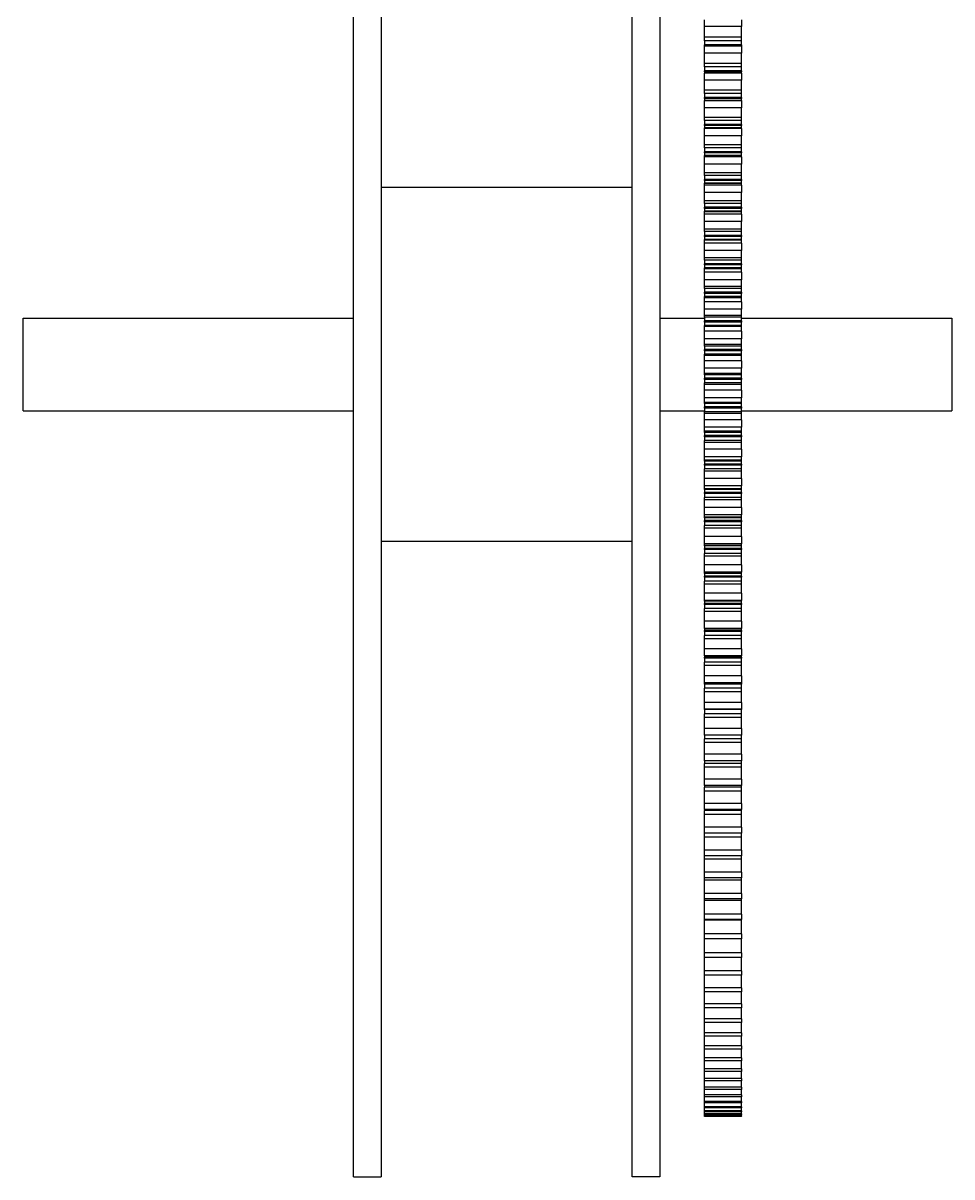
# Model space of a CAD drawing. Extents: x -2061 to 933, y -1034 to 399.
# Drawn here: x -1551.8 to -1351.8, y -1034.3 to -785.7 of the extents above; entities that cross this region are included whole.
import ezdxf

# ---------------------------------------------------------------- set-up
doc = ezdxf.new("R2010")
doc.units = 0
doc.layers.get('0').update_dxf_attribs({"linetype": 'CONTINUOUS'})

msp = doc.modelspace()

# ---------------------------------------------------------------- linework, layer by layer
at = {"color": 1}
for p, q in [((-1480.633045, -1034.292509), (-1480.633045, -684.292509)), ((-1474.633045, -684.292509), (-1474.633045, -859.292509)), ((-1420.633045, -859.292509), (-1420.633045, -684.292509)), ((-1414.633045, -684.292509), (-1414.633045, -1034.292509)), ((-1405.038362, -786.477632), (-1405.038362, -785.016328)), ((-1397.038362, -785.016328), (-1397.038362, -786.477632)), ((-1405.038362, -788.811455), (-1405.038362, -786.477632)), ((-1397.038362, -786.477632), (-1405.038362, -786.477632)), ((-1397.038362, -788.811455), (-1397.038362, -786.477632)), ((-1405.038362, -789.560048), (-1405.038362, -788.811455)), ((-1397.038362, -788.811455), (-1405.038362, -788.811455)), ((-1405.038362, -789.560048), (-1405.038362, -790.451307)), ((-1397.038362, -789.560048), (-1405.038362, -789.560048)), ((-1397.038362, -789.560048), (-1397.038362, -788.811455)), ((-1397.038362, -790.451307), (-1397.038362, -789.560048)), ((-1405.038362, -790.664839), (-1405.038362, -790.451307)), ((-1397.038362, -790.451307), (-1405.038362, -790.451307)), ((-1405.038362, -790.664839), (-1405.038362, -790.725786)), ((-1397.038362, -790.664839), (-1405.038362, -790.664839)), ((-1405.038362, -792.215195), (-1405.038362, -790.725786)), ((-1397.038362, -790.725786), (-1405.038362, -790.725786)), ((-1405.038362, -794.461718), (-1405.038362, -792.215195)), ((-1397.038362, -792.215195), (-1405.038362, -792.215195)), ((-1397.038362, -790.451307), (-1397.038362, -790.664839)), ((-1397.038362, -790.725786), (-1397.038362, -790.664839)), ((-1397.038362, -790.725786), (-1397.038362, -792.215195)), ((-1397.038362, -794.461718), (-1397.038362, -792.215195)), ((-1405.038362, -795.18004), (-1405.038362, -794.461718)), ((-1397.038362, -794.461718), (-1405.038362, -794.461718)), ((-1405.038362, -795.18004), (-1405.038362, -796.065869)), ((-1397.038362, -795.18004), (-1405.038362, -795.18004)), ((-1397.038362, -795.18004), (-1397.038362, -794.461718)), ((-1397.038362, -796.065869), (-1397.038362, -795.18004)), ((-1405.038362, -796.283302), (-1405.038362, -796.065869)), ((-1397.038362, -796.065869), (-1405.038362, -796.065869)), ((-1405.038362, -796.283302), (-1405.038362, -796.54097)), ((-1397.038362, -796.283302), (-1405.038362, -796.283302)), ((-1405.038362, -798.056187), (-1405.038362, -796.54097)), ((-1397.038362, -796.54097), (-1405.038362, -796.54097)), ((-1397.038362, -796.065869), (-1397.038362, -796.283302)), ((-1397.038362, -796.54097), (-1397.038362, -796.283302)), ((-1397.038362, -796.54097), (-1397.038362, -798.056187)), ((-1405.038362, -800.211946), (-1405.038362, -798.056187)), ((-1397.038362, -798.056187), (-1405.038362, -798.056187)), ((-1405.038362, -800.898889), (-1405.038362, -800.211946)), ((-1397.038362, -800.211946), (-1405.038362, -800.211946)), ((-1397.038362, -800.211946), (-1397.038362, -798.056187)), ((-1397.038362, -800.898889), (-1397.038362, -800.211946)), ((-1405.038362, -800.898889), (-1405.038362, -801.777921)), ((-1397.038362, -800.898889), (-1405.038362, -800.898889)), ((-1405.038362, -801.998921), (-1405.038362, -801.777921)), ((-1397.038362, -801.777921), (-1405.038362, -801.777921)), ((-1405.038362, -801.998921), (-1405.038362, -802.438021)), ((-1397.038362, -801.998921), (-1405.038362, -801.998921)), ((-1405.038362, -802.438021), (-1397.038362, -802.438021)), ((-1405.038362, -802.452911), (-1405.038362, -802.438021)), ((-1405.038362, -803.991601), (-1405.038362, -802.452911)), ((-1397.038362, -802.452911), (-1405.038362, -802.452911)), ((-1397.038362, -801.777921), (-1397.038362, -800.898889)), ((-1397.038362, -801.777921), (-1397.038362, -801.998921)), ((-1397.038362, -802.438021), (-1397.038362, -801.998921)), ((-1397.038362, -802.452911), (-1397.038362, -802.438021)), ((-1397.038362, -802.452911), (-1397.038362, -803.991601)), ((-1405.038362, -806.053271), (-1405.038362, -803.991601)), ((-1397.038362, -803.991601), (-1405.038362, -803.991601)), ((-1397.038362, -806.053271), (-1397.038362, -803.991601)), ((-1405.038362, -806.707777), (-1405.038362, -806.053271)), ((-1397.038362, -806.053271), (-1405.038362, -806.053271)), ((-1405.038362, -806.707777), (-1405.038362, -807.578657)), ((-1397.038362, -806.707777), (-1405.038362, -806.707777)), ((-1405.038362, -807.802883), (-1405.038362, -807.578657)), ((-1397.038362, -807.578657), (-1405.038362, -807.578657)), ((-1397.038362, -806.707777), (-1397.038362, -806.053271)), ((-1397.038362, -807.578657), (-1397.038362, -806.707777)), ((-1397.038362, -807.578657), (-1397.038362, -807.802883)), ((-1405.038362, -807.802883), (-1405.038362, -808.342191)), ((-1397.038362, -807.802883), (-1405.038362, -807.802883)), ((-1405.038362, -808.452496), (-1405.038362, -808.342191)), ((-1397.038362, -808.342191), (-1405.038362, -808.342191)), ((-1405.038362, -810.012285), (-1405.038362, -808.452496)), ((-1397.038362, -808.452496), (-1405.038362, -808.452496)), ((-1405.038362, -811.976688), (-1405.038362, -810.012285)), ((-1397.038362, -810.012285), (-1405.038362, -810.012285)), ((-1397.038362, -808.342191), (-1397.038362, -807.802883)), ((-1397.038362, -808.452496), (-1397.038362, -808.342191)), ((-1397.038362, -808.452496), (-1397.038362, -810.012285)), ((-1397.038362, -811.976688), (-1397.038362, -810.012285)), ((-1405.038362, -812.597747), (-1405.038362, -811.976688)), ((-1397.038362, -811.976688), (-1405.038362, -811.976688)), ((-1405.038362, -812.597747), (-1405.038362, -813.459132)), ((-1397.038362, -812.597747), (-1405.038362, -812.597747)), ((-1397.038362, -812.597747), (-1397.038362, -811.976688)), ((-1397.038362, -813.459132), (-1397.038362, -812.597747)), ((-1405.038362, -813.686238), (-1405.038362, -813.459132)), ((-1397.038362, -813.459132), (-1405.038362, -813.459132)), ((-1405.038362, -813.686238), (-1405.038362, -814.258697)), ((-1397.038362, -813.686238), (-1405.038362, -813.686238)), ((-1405.038362, -814.295004), (-1405.038362, -814.258697)), ((-1397.038362, -814.258697), (-1405.038362, -814.258697)), ((-1405.038362, -814.530471), (-1405.038362, -814.295004)), ((-1397.038362, -814.295004), (-1405.038362, -814.295004)), ((-1405.038362, -816.108955), (-1405.038362, -814.530471)), ((-1397.038362, -814.530471), (-1405.038362, -814.530471)), ((-1397.038362, -813.459132), (-1397.038362, -813.686238)), ((-1397.038362, -814.258697), (-1397.038362, -813.686238)), ((-1397.038362, -814.295004), (-1397.038362, -814.258697)), ((-1397.038362, -814.530471), (-1397.038362, -814.295004)), ((-1397.038362, -814.530471), (-1397.038362, -816.108955)), ((-1405.038362, -817.973062), (-1405.038362, -816.108955)), ((-1397.038362, -816.108955), (-1405.038362, -816.108955)), ((-1397.038362, -817.973062), (-1397.038362, -816.108955)), ((-1405.038362, -818.559716), (-1405.038362, -817.973062)), ((-1397.038362, -817.973062), (-1405.038362, -817.973062)), ((-1405.038362, -818.559716), (-1405.038362, -819.410279)), ((-1397.038362, -818.559716), (-1405.038362, -818.559716)), ((-1405.038362, -819.639914), (-1405.038362, -819.410279)), ((-1397.038362, -819.410279), (-1405.038362, -819.410279)), ((-1405.038362, -819.639914), (-1405.038362, -820.239167)), ((-1397.038362, -819.639914), (-1405.038362, -819.639914)), ((-1397.038362, -818.559716), (-1397.038362, -817.973062)), ((-1397.038362, -819.410279), (-1397.038362, -818.559716)), ((-1397.038362, -819.410279), (-1397.038362, -819.639914)), ((-1397.038362, -820.239167), (-1397.038362, -819.639914)), ((-1420.633045, -821.142509), (-1474.633045, -821.142509)), ((-1405.038362, -820.3172), (-1405.038362, -820.239167)), ((-1397.038362, -820.239167), (-1405.038362, -820.239167)), ((-1405.038362, -820.677467), (-1405.038362, -820.3172)), ((-1397.038362, -820.3172), (-1405.038362, -820.3172)), ((-1405.038362, -822.272211), (-1405.038362, -820.677467)), ((-1397.038362, -820.677467), (-1405.038362, -820.677467)), ((-1405.038362, -824.033147), (-1405.038362, -822.272211)), ((-1397.038362, -822.272211), (-1405.038362, -822.272211)), ((-1397.038362, -820.3172), (-1397.038362, -820.239167)), ((-1397.038362, -820.677467), (-1397.038362, -820.3172)), ((-1397.038362, -820.677467), (-1397.038362, -822.272211)), ((-1397.038362, -824.033147), (-1397.038362, -822.272211)), ((-1405.038362, -824.584493), (-1405.038362, -824.033147)), ((-1397.038362, -824.033147), (-1405.038362, -824.033147)), ((-1405.038362, -824.584493), (-1405.038362, -825.422922)), ((-1397.038362, -824.584493), (-1405.038362, -824.584493)), ((-1397.038362, -824.584493), (-1397.038362, -824.033147)), ((-1397.038362, -825.422922), (-1397.038362, -824.584493)), ((-1405.038362, -825.654732), (-1405.038362, -825.422922)), ((-1397.038362, -825.422922), (-1405.038362, -825.422922)), ((-1405.038362, -825.654732), (-1405.038362, -826.279854)), ((-1397.038362, -825.654732), (-1405.038362, -825.654732)), ((-1405.038362, -826.399494), (-1405.038362, -826.279854)), ((-1397.038362, -826.279854), (-1405.038362, -826.279854)), ((-1405.038362, -826.884004), (-1405.038362, -826.399494)), ((-1397.038362, -826.399494), (-1405.038362, -826.399494)), ((-1405.038362, -828.49255), (-1405.038362, -826.884004)), ((-1397.038362, -826.884004), (-1405.038362, -826.884004)), ((-1397.038362, -825.422922), (-1397.038362, -825.654732)), ((-1397.038362, -826.279854), (-1397.038362, -825.654732)), ((-1397.038362, -826.399494), (-1397.038362, -826.279854)), ((-1397.038362, -826.884004), (-1397.038362, -826.399494)), ((-1397.038362, -826.884004), (-1397.038362, -828.49255)), ((-1405.038362, -830.1476), (-1405.038362, -828.49255)), ((-1397.038362, -828.49255), (-1405.038362, -828.49255)), ((-1397.038362, -830.1476), (-1397.038362, -828.49255)), ((-1405.038362, -830.662787), (-1405.038362, -830.1476)), ((-1397.038362, -830.1476), (-1405.038362, -830.1476)), ((-1405.038362, -830.662787), (-1405.038362, -831.487788)), ((-1397.038362, -830.662787), (-1405.038362, -830.662787)), ((-1405.038362, -831.721417), (-1405.038362, -831.487788)), ((-1397.038362, -831.487788), (-1405.038362, -831.487788)), ((-1405.038362, -831.721417), (-1405.038362, -832.371445)), ((-1397.038362, -831.721417), (-1405.038362, -831.721417)), ((-1405.038362, -832.532506), (-1405.038362, -832.371445)), ((-1397.038362, -832.371445), (-1405.038362, -832.371445)), ((-1405.038362, -833.140513), (-1405.038362, -832.532506)), ((-1397.038362, -832.532506), (-1405.038362, -832.532506)), ((-1397.038362, -830.662787), (-1397.038362, -830.1476)), ((-1397.038362, -831.487788), (-1397.038362, -830.662787)), ((-1397.038362, -831.487788), (-1397.038362, -831.721417)), ((-1397.038362, -832.371445), (-1397.038362, -831.721417)), ((-1397.038362, -832.532506), (-1397.038362, -832.371445)), ((-1397.038362, -833.140513), (-1397.038362, -832.532506)), ((-1405.038362, -834.76038), (-1405.038362, -833.140513)), ((-1397.038362, -833.140513), (-1405.038362, -833.140513)), ((-1405.038362, -836.306992), (-1405.038362, -834.76038)), ((-1397.038362, -834.76038), (-1405.038362, -834.76038)), ((-1397.038362, -833.140513), (-1397.038362, -834.76038)), ((-1397.038362, -836.306992), (-1397.038362, -834.76038)), ((-1405.038362, -836.785226), (-1405.038362, -836.306992)), ((-1397.038362, -836.306992), (-1405.038362, -836.306992)), ((-1405.038362, -836.785226), (-1405.038362, -837.595528)), ((-1397.038362, -836.785226), (-1405.038362, -836.785226)), ((-1405.038362, -837.830614), (-1405.038362, -837.595528)), ((-1397.038362, -837.595528), (-1405.038362, -837.595528)), ((-1397.038362, -836.785226), (-1397.038362, -836.306992)), ((-1397.038362, -837.595528), (-1397.038362, -836.785226)), ((-1397.038362, -837.595528), (-1397.038362, -837.830614)), ((-1405.038362, -837.830614), (-1405.038362, -838.504545)), ((-1397.038362, -837.830614), (-1405.038362, -837.830614)), ((-1405.038362, -838.70678), (-1405.038362, -838.504545)), ((-1397.038362, -838.504545), (-1405.038362, -838.504545)), ((-1405.038362, -839.437346), (-1405.038362, -838.70678)), ((-1397.038362, -838.70678), (-1405.038362, -838.70678)), ((-1405.038362, -841.066037), (-1405.038362, -839.437346)), ((-1397.038362, -839.437346), (-1405.038362, -839.437346)), ((-1397.038362, -838.504545), (-1397.038362, -837.830614)), ((-1397.038362, -838.70678), (-1397.038362, -838.504545)), ((-1397.038362, -839.437346), (-1397.038362, -838.70678)), ((-1397.038362, -839.437346), (-1397.038362, -841.066037)), ((-1405.038362, -842.501827), (-1405.038362, -841.066037)), ((-1397.038362, -841.066037), (-1405.038362, -841.066037)), ((-1405.038362, -842.942369), (-1405.038362, -842.501827)), ((-1397.038362, -842.501827), (-1405.038362, -842.501827)), ((-1397.038362, -842.501827), (-1397.038362, -841.066037)), ((-1397.038362, -842.942369), (-1397.038362, -842.501827)), ((-1405.038362, -842.942369), (-1405.038362, -843.736723)), ((-1397.038362, -842.942369), (-1405.038362, -842.942369)), ((-1405.038362, -843.972904), (-1405.038362, -843.736723)), ((-1397.038362, -843.736723), (-1405.038362, -843.736723)), ((-1405.038362, -843.972904), (-1405.038362, -844.6697)), ((-1397.038362, -843.972904), (-1405.038362, -843.972904)), ((-1405.038362, -844.912795), (-1405.038362, -844.6697)), ((-1397.038362, -844.6697), (-1405.038362, -844.6697)), ((-1405.038362, -845.764795), (-1405.038362, -844.912795)), ((-1397.038362, -844.912795), (-1405.038362, -844.912795)), ((-1397.038362, -843.736723), (-1397.038362, -842.942369)), ((-1397.038362, -843.736723), (-1397.038362, -843.972904)), ((-1397.038362, -844.6697), (-1397.038362, -843.972904)), ((-1397.038362, -844.912795), (-1397.038362, -844.6697)), ((-1397.038362, -845.764795), (-1397.038362, -844.912795)), ((-1405.038362, -847.399798), (-1405.038362, -845.764795)), ((-1397.038362, -845.764795), (-1405.038362, -845.764795)), ((-1405.038362, -848.722551), (-1405.038362, -847.399798)), ((-1397.038362, -847.399798), (-1405.038362, -847.399798)), ((-1397.038362, -845.764795), (-1397.038362, -847.399798)), ((-1397.038362, -848.722551), (-1397.038362, -847.399798)), ((-1551.757814, -849.292509), (-1480.633045, -849.292509)), ((-1551.757814, -859.292509), (-1551.757814, -849.292509)), ((-1414.633045, -849.292509), (-1405.038362, -849.292509)), ((-1405.038362, -849.124723), (-1405.038362, -848.722551)), ((-1397.038362, -848.722551), (-1405.038362, -848.722551)), ((-1405.038362, -849.124723), (-1405.038362, -849.901903)), ((-1397.038362, -849.124723), (-1405.038362, -849.124723)), ((-1405.038362, -850.138816), (-1405.038362, -849.901903)), ((-1397.038362, -849.901903), (-1405.038362, -849.901903)), ((-1397.038362, -849.124723), (-1397.038362, -848.722551)), ((-1397.038362, -849.901903), (-1397.038362, -849.124723)), ((-1397.038362, -849.292509), (-1351.757814, -849.292509)), ((-1397.038362, -849.901903), (-1397.038362, -850.138816)), ((-1351.757814, -849.292509), (-1351.757814, -869.292509)), ((-1405.038362, -850.138816), (-1405.038362, -850.857401)), ((-1397.038362, -850.138816), (-1405.038362, -850.138816)), ((-1405.038362, -851.140984), (-1405.038362, -850.857401)), ((-1397.038362, -850.857401), (-1405.038362, -850.857401)), ((-1405.038362, -852.113102), (-1405.038362, -851.140984)), ((-1397.038362, -851.140984), (-1405.038362, -851.140984)), ((-1405.038362, -853.751897), (-1405.038362, -852.113102)), ((-1397.038362, -852.113102), (-1405.038362, -852.113102)), ((-1397.038362, -850.857401), (-1397.038362, -850.138816)), ((-1397.038362, -851.140984), (-1397.038362, -850.857401)), ((-1397.038362, -852.113102), (-1397.038362, -851.140984)), ((-1397.038362, -852.113102), (-1397.038362, -853.751897)), ((-1405.038362, -854.959573), (-1405.038362, -853.751897)), ((-1397.038362, -853.751897), (-1405.038362, -853.751897)), ((-1405.038362, -855.322755), (-1405.038362, -854.959573)), ((-1397.038362, -854.959573), (-1405.038362, -854.959573)), ((-1397.038362, -854.959573), (-1397.038362, -853.751897)), ((-1397.038362, -855.322755), (-1397.038362, -854.959573)), ((-1405.038362, -855.322755), (-1405.038362, -856.081564)), ((-1397.038362, -855.322755), (-1405.038362, -855.322755)), ((-1405.038362, -856.318842), (-1405.038362, -856.081564)), ((-1397.038362, -856.081564), (-1405.038362, -856.081564)), ((-1405.038362, -856.318842), (-1405.038362, -857.058109)), ((-1397.038362, -856.318842), (-1405.038362, -856.318842)), ((-1405.038362, -857.381741), (-1405.038362, -857.058109)), ((-1397.038362, -857.058109), (-1405.038362, -857.058109)), ((-1405.038362, -858.472479), (-1405.038362, -857.381741)), ((-1397.038362, -857.381741), (-1405.038362, -857.381741)), ((-1397.038362, -856.081564), (-1397.038362, -855.322755)), ((-1397.038362, -856.081564), (-1397.038362, -856.318842)), ((-1397.038362, -857.058109), (-1397.038362, -856.318842)), ((-1397.038362, -857.381741), (-1397.038362, -857.058109)), ((-1397.038362, -858.472479), (-1397.038362, -857.381741)), ((-1551.757814, -869.292509), (-1551.757814, -859.292509)), ((-1474.633045, -859.292509), (-1474.633045, -1034.292509)), ((-1420.633045, -1034.292509), (-1420.633045, -859.292509)), ((-1405.038362, -860.112539), (-1405.038362, -858.472479)), ((-1397.038362, -858.472479), (-1405.038362, -858.472479)), ((-1397.038362, -858.472479), (-1397.038362, -860.112539)), ((-1405.038362, -861.203277), (-1405.038362, -860.112539)), ((-1397.038362, -860.112539), (-1405.038362, -860.112539)), ((-1405.038362, -861.526909), (-1405.038362, -861.203277)), ((-1397.038362, -861.203277), (-1405.038362, -861.203277)), ((-1405.038362, -861.526909), (-1405.038362, -862.266175)), ((-1397.038362, -861.526909), (-1405.038362, -861.526909)), ((-1405.038362, -862.503454), (-1405.038362, -862.266175)), ((-1397.038362, -862.266175), (-1405.038362, -862.266175)), ((-1397.038362, -861.203277), (-1397.038362, -860.112539)), ((-1397.038362, -861.526909), (-1397.038362, -861.203277)), ((-1397.038362, -862.266175), (-1397.038362, -861.526909)), ((-1397.038362, -862.266175), (-1397.038362, -862.503454)), ((-1405.038362, -862.503454), (-1405.038362, -863.262263)), ((-1397.038362, -862.503454), (-1405.038362, -862.503454)), ((-1405.038362, -863.625444), (-1405.038362, -863.262263)), ((-1397.038362, -863.262263), (-1405.038362, -863.262263)), ((-1405.038362, -864.833121), (-1405.038362, -863.625444)), ((-1397.038362, -863.625444), (-1405.038362, -863.625444)), ((-1405.038362, -866.471916), (-1405.038362, -864.833121)), ((-1397.038362, -864.833121), (-1405.038362, -864.833121)), ((-1397.038362, -863.262263), (-1397.038362, -862.503454)), ((-1397.038362, -863.625444), (-1397.038362, -863.262263)), ((-1397.038362, -864.833121), (-1397.038362, -863.625444)), ((-1397.038362, -864.833121), (-1397.038362, -866.471916)), ((-1405.038362, -867.444034), (-1405.038362, -866.471916)), ((-1397.038362, -866.471916), (-1405.038362, -866.471916)), ((-1397.038362, -867.444034), (-1397.038362, -866.471916)), ((-1551.757814, -869.292509), (-1480.633045, -869.292509)), ((-1414.633045, -869.292509), (-1405.038362, -869.292509)), ((-1405.038362, -867.727617), (-1405.038362, -867.444034)), ((-1397.038362, -867.444034), (-1405.038362, -867.444034)), ((-1405.038362, -867.727617), (-1405.038362, -868.446201)), ((-1397.038362, -867.727617), (-1405.038362, -867.727617)), ((-1405.038362, -868.683114), (-1405.038362, -868.446201)), ((-1397.038362, -868.446201), (-1405.038362, -868.446201)), ((-1405.038362, -868.683114), (-1405.038362, -869.460295)), ((-1397.038362, -868.683114), (-1405.038362, -868.683114)), ((-1405.038362, -869.862467), (-1405.038362, -869.460295)), ((-1397.038362, -869.460295), (-1405.038362, -869.460295)), ((-1405.038362, -871.185219), (-1405.038362, -869.862467)), ((-1397.038362, -869.862467), (-1405.038362, -869.862467)), ((-1397.038362, -867.727617), (-1397.038362, -867.444034)), ((-1397.038362, -868.446201), (-1397.038362, -867.727617)), ((-1397.038362, -868.446201), (-1397.038362, -868.683114)), ((-1397.038362, -869.460295), (-1397.038362, -868.683114)), ((-1397.038362, -869.292509), (-1351.757814, -869.292509)), ((-1397.038362, -869.862467), (-1397.038362, -869.460295)), ((-1397.038362, -871.185219), (-1397.038362, -869.862467)), ((-1405.038362, -872.820223), (-1405.038362, -871.185219)), ((-1397.038362, -871.185219), (-1405.038362, -871.185219)), ((-1397.038362, -871.185219), (-1397.038362, -872.820223)), ((-1405.038362, -873.672222), (-1405.038362, -872.820223)), ((-1397.038362, -872.820223), (-1405.038362, -872.820223)), ((-1405.038362, -873.915318), (-1405.038362, -873.672222)), ((-1397.038362, -873.672222), (-1405.038362, -873.672222)), ((-1405.038362, -873.915318), (-1405.038362, -874.612113)), ((-1397.038362, -873.915318), (-1405.038362, -873.915318)), ((-1405.038362, -874.848295), (-1405.038362, -874.612113)), ((-1397.038362, -874.612113), (-1405.038362, -874.612113)), ((-1405.038362, -874.848295), (-1405.038362, -875.642649)), ((-1397.038362, -874.848295), (-1405.038362, -874.848295)), ((-1397.038362, -873.672222), (-1397.038362, -872.820223)), ((-1397.038362, -873.915318), (-1397.038362, -873.672222)), ((-1397.038362, -874.612113), (-1397.038362, -873.915318)), ((-1397.038362, -874.612113), (-1397.038362, -874.848295)), ((-1397.038362, -875.642649), (-1397.038362, -874.848295)), ((-1405.038362, -876.083191), (-1405.038362, -875.642649)), ((-1397.038362, -875.642649), (-1405.038362, -875.642649)), ((-1405.038362, -877.51898), (-1405.038362, -876.083191)), ((-1397.038362, -876.083191), (-1405.038362, -876.083191)), ((-1397.038362, -876.083191), (-1397.038362, -875.642649)), ((-1397.038362, -877.51898), (-1397.038362, -876.083191)), ((-1405.038362, -879.147672), (-1405.038362, -877.51898)), ((-1397.038362, -877.51898), (-1405.038362, -877.51898)), ((-1405.038362, -879.878238), (-1405.038362, -879.147672)), ((-1397.038362, -879.147672), (-1405.038362, -879.147672)), ((-1397.038362, -877.51898), (-1397.038362, -879.147672)), ((-1397.038362, -879.878238), (-1397.038362, -879.147672)), ((-1405.038362, -880.080472), (-1405.038362, -879.878238)), ((-1397.038362, -879.878238), (-1405.038362, -879.878238)), ((-1405.038362, -880.080472), (-1405.038362, -880.754403)), ((-1397.038362, -880.080472), (-1405.038362, -880.080472)), ((-1405.038362, -880.98949), (-1405.038362, -880.754403)), ((-1397.038362, -880.754403), (-1405.038362, -880.754403)), ((-1405.038362, -880.98949), (-1405.038362, -881.799792)), ((-1397.038362, -880.98949), (-1405.038362, -880.98949)), ((-1405.038362, -882.278025), (-1405.038362, -881.799792)), ((-1397.038362, -881.799792), (-1405.038362, -881.799792)), ((-1405.038362, -883.824637), (-1405.038362, -882.278025)), ((-1397.038362, -882.278025), (-1405.038362, -882.278025)), ((-1397.038362, -880.080472), (-1397.038362, -879.878238)), ((-1397.038362, -880.754403), (-1397.038362, -880.080472)), ((-1397.038362, -880.754403), (-1397.038362, -880.98949)), ((-1397.038362, -881.799792), (-1397.038362, -880.98949)), ((-1397.038362, -882.278025), (-1397.038362, -881.799792)), ((-1397.038362, -883.824637), (-1397.038362, -882.278025)), ((-1405.038362, -885.444505), (-1405.038362, -883.824637)), ((-1397.038362, -883.824637), (-1405.038362, -883.824637)), ((-1397.038362, -883.824637), (-1397.038362, -885.444505)), ((-1405.038362, -886.052512), (-1405.038362, -885.444505)), ((-1397.038362, -885.444505), (-1405.038362, -885.444505)), ((-1405.038362, -886.213573), (-1405.038362, -886.052512)), ((-1397.038362, -886.052512), (-1405.038362, -886.052512)), ((-1397.038362, -886.213573), (-1405.038362, -886.213573)), ((-1405.038362, -886.214844), (-1405.038362, -886.863601)), ((-1405.038362, -887.097229), (-1405.038362, -886.863601)), ((-1397.038362, -886.863601), (-1405.038362, -886.863601)), ((-1405.038362, -887.097229), (-1405.038362, -887.922231)), ((-1397.038362, -887.097229), (-1405.038362, -887.097229)), ((-1397.038362, -886.052512), (-1397.038362, -885.444505)), ((-1397.038362, -886.213573), (-1397.038362, -886.052512)), ((-1397.038362, -886.863601), (-1397.038362, -886.213573)), ((-1397.038362, -886.863601), (-1397.038362, -887.097229)), ((-1397.038362, -887.922231), (-1397.038362, -887.097229)), ((-1405.038362, -888.437418), (-1405.038362, -887.922231)), ((-1397.038362, -887.922231), (-1405.038362, -887.922231)), ((-1405.038362, -890.092467), (-1405.038362, -888.437418)), ((-1397.038362, -888.437418), (-1405.038362, -888.437418)), ((-1397.038362, -888.437418), (-1397.038362, -887.922231)), ((-1397.038362, -890.092467), (-1397.038362, -888.437418)), ((-1405.038362, -891.701014), (-1405.038362, -890.092467)), ((-1397.038362, -890.092467), (-1405.038362, -890.092467)), ((-1405.038362, -892.185524), (-1405.038362, -891.701014)), ((-1397.038362, -891.701014), (-1405.038362, -891.701014)), ((-1405.038362, -892.305164), (-1405.038362, -892.185524)), ((-1397.038362, -892.185524), (-1405.038362, -892.185524)), ((-1397.038362, -890.092467), (-1397.038362, -891.701014)), ((-1397.038362, -892.185524), (-1397.038362, -891.701014)), ((-1397.038362, -892.305164), (-1397.038362, -892.185524)), ((-1405.038362, -892.305164), (-1405.038362, -892.930286)), ((-1397.038362, -892.305164), (-1405.038362, -892.305164)), ((-1405.038362, -893.162096), (-1405.038362, -892.930286)), ((-1397.038362, -892.930286), (-1405.038362, -892.930286)), ((-1405.038362, -893.162096), (-1405.038362, -894.000525)), ((-1397.038362, -893.162096), (-1405.038362, -893.162096)), ((-1405.038362, -894.55187), (-1405.038362, -894.000525)), ((-1397.038362, -894.000525), (-1405.038362, -894.000525)), ((-1405.038362, -896.312806), (-1405.038362, -894.55187)), ((-1397.038362, -894.55187), (-1405.038362, -894.55187)), ((-1397.038362, -892.930286), (-1397.038362, -892.305164)), ((-1397.038362, -892.930286), (-1397.038362, -893.162096)), ((-1397.038362, -894.000525), (-1397.038362, -893.162096)), ((-1397.038362, -894.55187), (-1397.038362, -894.000525)), ((-1397.038362, -896.312806), (-1397.038362, -894.55187)), ((-1405.038362, -897.907551), (-1405.038362, -896.312806)), ((-1397.038362, -896.312806), (-1405.038362, -896.312806)), ((-1397.038362, -896.312806), (-1397.038362, -897.907551)), ((-1420.633045, -897.442509), (-1474.633045, -897.442509)), ((-1405.038362, -898.267817), (-1405.038362, -897.907551)), ((-1397.038362, -897.907551), (-1405.038362, -897.907551)), ((-1405.038362, -898.345851), (-1405.038362, -898.267817)), ((-1397.038362, -898.267817), (-1405.038362, -898.267817)), ((-1397.038362, -898.345851), (-1405.038362, -898.345851)), ((-1405.038362, -898.34663), (-1405.038362, -898.945103)), ((-1405.038362, -899.174738), (-1405.038362, -898.945103)), ((-1397.038362, -898.945103), (-1405.038362, -898.945103)), ((-1405.038362, -899.174738), (-1405.038362, -900.025302)), ((-1397.038362, -899.174738), (-1405.038362, -899.174738)), ((-1397.038362, -898.267817), (-1397.038362, -897.907551)), ((-1397.038362, -898.345851), (-1397.038362, -898.267817)), ((-1397.038362, -898.945103), (-1397.038362, -898.34663)), ((-1397.038362, -898.945103), (-1397.038362, -899.174738)), ((-1397.038362, -900.025302), (-1397.038362, -899.174738)), ((-1405.038362, -900.611956), (-1405.038362, -900.025302)), ((-1397.038362, -900.025302), (-1405.038362, -900.025302)), ((-1405.038362, -902.476063), (-1405.038362, -900.611956)), ((-1397.038362, -900.611956), (-1405.038362, -900.611956)), ((-1397.038362, -900.611956), (-1397.038362, -900.025302)), ((-1397.038362, -902.476063), (-1397.038362, -900.611956)), ((-1405.038362, -904.054546), (-1405.038362, -902.476063)), ((-1397.038362, -902.476063), (-1405.038362, -902.476063)), ((-1405.038362, -904.290013), (-1405.038362, -904.054546)), ((-1397.038362, -904.054546), (-1405.038362, -904.054546)), ((-1405.038362, -904.326321), (-1405.038362, -904.290013)), ((-1397.038362, -904.290013), (-1405.038362, -904.290013)), ((-1405.038362, -904.326321), (-1405.038362, -904.89878)), ((-1397.038362, -904.326321), (-1405.038362, -904.326321)), ((-1397.038362, -902.476063), (-1397.038362, -904.054546)), ((-1397.038362, -904.290013), (-1397.038362, -904.054546)), ((-1397.038362, -904.326321), (-1397.038362, -904.290013)), ((-1397.038362, -904.89878), (-1397.038362, -904.326321)), ((-1405.038362, -905.125885), (-1405.038362, -904.89878)), ((-1397.038362, -904.89878), (-1405.038362, -904.89878)), ((-1405.038362, -905.125885), (-1405.038362, -905.987271)), ((-1397.038362, -905.125885), (-1405.038362, -905.125885)), ((-1405.038362, -906.60833), (-1405.038362, -905.987271)), ((-1397.038362, -905.987271), (-1405.038362, -905.987271)), ((-1405.038362, -908.572733), (-1405.038362, -906.60833)), ((-1397.038362, -906.60833), (-1405.038362, -906.60833)), ((-1397.038362, -904.89878), (-1397.038362, -905.125885)), ((-1397.038362, -905.987271), (-1397.038362, -905.125885)), ((-1397.038362, -906.60833), (-1397.038362, -905.987271)), ((-1397.038362, -908.572733), (-1397.038362, -906.60833)), ((-1405.038362, -910.132522), (-1405.038362, -908.572733)), ((-1397.038362, -908.572733), (-1405.038362, -908.572733)), ((-1397.038362, -908.572733), (-1397.038362, -910.132522)), ((-1405.038362, -910.242827), (-1405.038362, -910.132522)), ((-1397.038362, -910.132522), (-1405.038362, -910.132522)), ((-1405.038362, -910.242827), (-1405.038362, -910.782135)), ((-1397.038362, -910.242827), (-1405.038362, -910.242827)), ((-1405.038362, -911.00636), (-1405.038362, -910.782135)), ((-1397.038362, -910.782135), (-1405.038362, -910.782135)), ((-1405.038362, -911.00636), (-1405.038362, -911.877241)), ((-1397.038362, -911.00636), (-1405.038362, -911.00636)), ((-1405.038362, -912.531746), (-1405.038362, -911.877241)), ((-1397.038362, -911.877241), (-1405.038362, -911.877241)), ((-1397.038362, -910.242827), (-1397.038362, -910.132522)), ((-1397.038362, -910.782135), (-1397.038362, -910.242827)), ((-1397.038362, -910.782135), (-1397.038362, -911.00636)), ((-1397.038362, -911.877241), (-1397.038362, -911.00636)), ((-1397.038362, -912.531746), (-1397.038362, -911.877241)), ((-1405.038362, -914.593417), (-1405.038362, -912.531746)), ((-1397.038362, -912.531746), (-1405.038362, -912.531746)), ((-1405.038362, -916.132106), (-1405.038362, -914.593417)), ((-1397.038362, -914.593417), (-1405.038362, -914.593417)), ((-1397.038362, -914.593417), (-1397.038362, -912.531746)), ((-1397.038362, -914.593417), (-1397.038362, -916.132106)), ((-1405.038362, -916.146997), (-1405.038362, -916.132106)), ((-1397.038362, -916.132106), (-1405.038362, -916.132106)), ((-1405.038362, -916.146997), (-1397.038362, -916.146997)), ((-1405.038362, -916.146997), (-1405.038362, -916.586096)), ((-1405.038362, -916.807096), (-1405.038362, -916.586096)), ((-1397.038362, -916.586096), (-1405.038362, -916.586096)), ((-1405.038362, -916.807096), (-1405.038362, -917.686129)), ((-1397.038362, -916.807096), (-1405.038362, -916.807096)), ((-1397.038362, -916.146997), (-1397.038362, -916.132106)), ((-1397.038362, -916.586096), (-1397.038362, -916.146997)), ((-1397.038362, -916.586096), (-1397.038362, -916.807096)), ((-1397.038362, -917.686129), (-1397.038362, -916.807096)), ((-1405.038362, -918.373072), (-1405.038362, -917.686129)), ((-1397.038362, -917.686129), (-1405.038362, -917.686129)), ((-1405.038362, -920.528831), (-1405.038362, -918.373072)), ((-1397.038362, -918.373072), (-1405.038362, -918.373072)), ((-1397.038362, -918.373072), (-1397.038362, -917.686129)), ((-1397.038362, -920.528831), (-1397.038362, -918.373072)), ((-1405.038362, -922.044048), (-1405.038362, -920.528831)), ((-1397.038362, -920.528831), (-1405.038362, -920.528831)), ((-1405.038362, -922.044048), (-1405.038362, -922.301715)), ((-1397.038362, -922.044048), (-1405.038362, -922.044048)), ((-1397.038362, -920.528831), (-1397.038362, -922.044048)), ((-1397.038362, -922.301715), (-1397.038362, -922.044048)), ((-1405.038362, -922.519149), (-1405.038362, -922.301715)), ((-1397.038362, -922.301715), (-1405.038362, -922.301715)), ((-1405.038362, -922.519149), (-1405.038362, -923.404978)), ((-1397.038362, -922.519149), (-1405.038362, -922.519149)), ((-1405.038362, -924.123299), (-1405.038362, -923.404978)), ((-1397.038362, -923.404978), (-1405.038362, -923.404978)), ((-1405.038362, -926.369822), (-1405.038362, -924.123299)), ((-1397.038362, -924.123299), (-1405.038362, -924.123299)), ((-1397.038362, -922.301715), (-1397.038362, -922.519149)), ((-1397.038362, -923.404978), (-1397.038362, -922.519149)), ((-1397.038362, -924.123299), (-1397.038362, -923.404978)), ((-1397.038362, -926.369822), (-1397.038362, -924.123299)), ((-1405.038362, -927.859231), (-1405.038362, -926.369822)), ((-1397.038362, -926.369822), (-1405.038362, -926.369822)), ((-1397.038362, -926.369822), (-1397.038362, -927.859231)), ((-1405.038362, -927.859231), (-1405.038362, -927.920179)), ((-1397.038362, -927.859231), (-1405.038362, -927.859231)), ((-1405.038362, -928.133711), (-1405.038362, -927.920179)), ((-1397.038362, -927.920179), (-1405.038362, -927.920179)), ((-1405.038362, -928.133711), (-1405.038362, -929.02497)), ((-1397.038362, -928.133711), (-1405.038362, -928.133711)), ((-1405.038362, -929.773562), (-1405.038362, -929.02497)), ((-1397.038362, -929.02497), (-1405.038362, -929.02497)), ((-1397.038362, -927.920179), (-1397.038362, -927.859231)), ((-1397.038362, -927.920179), (-1397.038362, -928.133711)), ((-1397.038362, -929.02497), (-1397.038362, -928.133711)), ((-1397.038362, -929.773562), (-1397.038362, -929.02497)), ((-1405.038362, -932.107386), (-1405.038362, -929.773562)), ((-1397.038362, -929.773562), (-1405.038362, -929.773562)), ((-1397.038362, -932.107386), (-1397.038362, -929.773562)), ((-1405.038362, -933.56869), (-1405.038362, -932.107386)), ((-1397.038362, -932.107386), (-1405.038362, -932.107386)), ((-1405.038362, -933.642125), (-1405.038362, -933.56869)), ((-1397.038362, -933.56869), (-1405.038362, -933.56869)), ((-1405.038362, -933.642125), (-1405.038362, -934.53744)), ((-1397.038362, -933.642125), (-1405.038362, -933.642125)), ((-1397.038362, -932.107386), (-1397.038362, -933.56869)), ((-1397.038362, -933.56869), (-1397.038362, -933.642125)), ((-1397.038362, -934.53744), (-1397.038362, -933.642125)), ((-1405.038362, -935.315149), (-1405.038362, -934.53744)), ((-1397.038362, -934.53744), (-1405.038362, -934.53744)), ((-1405.038362, -937.732674), (-1405.038362, -935.315149)), ((-1397.038362, -935.315149), (-1405.038362, -935.315149)), ((-1397.038362, -935.315149), (-1397.038362, -934.53744)), ((-1397.038362, -937.732674), (-1397.038362, -935.315149)), ((-1405.038362, -939.163619), (-1405.038362, -937.732674)), ((-1397.038362, -937.732674), (-1405.038362, -937.732674)), ((-1405.038362, -939.163619), (-1405.038362, -939.933888)), ((-1397.038362, -939.163619), (-1405.038362, -939.163619)), ((-1397.038362, -937.732674), (-1397.038362, -939.163619)), ((-1397.038362, -939.933888), (-1397.038362, -939.163619)), ((-1405.038362, -940.739514), (-1405.038362, -939.933888)), ((-1397.038362, -939.933888), (-1405.038362, -939.933888)), ((-1405.038362, -943.237013), (-1405.038362, -940.739514)), ((-1397.038362, -940.739514), (-1405.038362, -940.739514)), ((-1397.038362, -940.739514), (-1397.038362, -939.933888)), ((-1397.038362, -943.237013), (-1397.038362, -940.739514)), ((-1405.038362, -944.635394), (-1405.038362, -943.237013)), ((-1397.038362, -943.237013), (-1405.038362, -943.237013)), ((-1397.038362, -943.237013), (-1397.038362, -944.635394)), ((-1405.038362, -944.635394), (-1405.038362, -945.205993)), ((-1397.038362, -944.635394), (-1405.038362, -944.635394)), ((-1405.038362, -946.038293), (-1405.038362, -945.205993)), ((-1397.038362, -945.205993), (-1405.038362, -945.205993)), ((-1405.038362, -948.611916), (-1405.038362, -946.038293)), ((-1397.038362, -946.038293), (-1405.038362, -946.038293)), ((-1397.038362, -945.205993), (-1397.038362, -944.635394)), ((-1397.038362, -946.038293), (-1397.038362, -945.205993)), ((-1397.038362, -948.611916), (-1397.038362, -946.038293)), ((-1405.038362, -949.975576), (-1405.038362, -948.611916)), ((-1397.038362, -948.611916), (-1405.038362, -948.611916)), ((-1397.038362, -948.611916), (-1397.038362, -949.975576)), ((-1405.038362, -949.975576), (-1405.038362, -950.345625)), ((-1397.038362, -949.975576), (-1405.038362, -949.975576)), ((-1405.038362, -951.203317), (-1405.038362, -950.345625)), ((-1397.038362, -950.345625), (-1405.038362, -950.345625)), ((-1405.038362, -953.849095), (-1405.038362, -951.203317)), ((-1397.038362, -951.203317), (-1405.038362, -951.203317)), ((-1397.038362, -950.345625), (-1397.038362, -949.975576)), ((-1397.038362, -951.203317), (-1397.038362, -950.345625)), ((-1397.038362, -953.849095), (-1397.038362, -951.203317)), ((-1405.038362, -955.175931), (-1405.038362, -953.849095)), ((-1397.038362, -953.849095), (-1405.038362, -953.849095)), ((-1397.038362, -953.849095), (-1397.038362, -955.175931)), ((-1405.038362, -955.175931), (-1405.038362, -955.34486)), ((-1397.038362, -955.175931), (-1405.038362, -955.175931)), ((-1405.038362, -956.226621), (-1405.038362, -955.34486)), ((-1397.038362, -955.34486), (-1405.038362, -955.34486)), ((-1405.038362, -958.940474), (-1405.038362, -956.226621)), ((-1397.038362, -956.226621), (-1405.038362, -956.226621)), ((-1397.038362, -955.34486), (-1397.038362, -955.175931)), ((-1397.038362, -956.226621), (-1397.038362, -955.34486)), ((-1397.038362, -958.940474), (-1397.038362, -956.226621)), ((-1405.038362, -960.228441), (-1405.038362, -958.940474)), ((-1397.038362, -958.940474), (-1405.038362, -958.940474)), ((-1397.038362, -958.940474), (-1397.038362, -960.228441)), ((-1405.038362, -961.10046), (-1405.038362, -960.228441)), ((-1397.038362, -960.228441), (-1405.038362, -960.228441)), ((-1405.038362, -963.878204), (-1405.038362, -961.10046)), ((-1397.038362, -961.10046), (-1405.038362, -961.10046)), ((-1397.038362, -961.10046), (-1397.038362, -960.228441)), ((-1397.038362, -963.878204), (-1397.038362, -961.10046)), ((-1405.038362, -965.125315), (-1405.038362, -963.878204)), ((-1397.038362, -963.878204), (-1405.038362, -963.878204)), ((-1397.038362, -963.878204), (-1397.038362, -965.125315)), ((-1405.038362, -965.817318), (-1405.038362, -965.125315)), ((-1397.038362, -965.125315), (-1405.038362, -965.125315)), ((-1405.038362, -968.65467), (-1405.038362, -965.817318)), ((-1397.038362, -965.817318), (-1405.038362, -965.817318)), ((-1397.038362, -965.817318), (-1397.038362, -965.125315)), ((-1397.038362, -968.65467), (-1397.038362, -965.817318)), ((-1405.038362, -969.859002), (-1405.038362, -968.65467)), ((-1397.038362, -968.65467), (-1405.038362, -968.65467)), ((-1397.038362, -968.65467), (-1397.038362, -969.859002)), ((-1405.038362, -970.369923), (-1405.038362, -969.859002)), ((-1397.038362, -969.859002), (-1405.038362, -969.859002)), ((-1405.038362, -973.262507), (-1405.038362, -970.369923)), ((-1397.038362, -970.369923), (-1405.038362, -970.369923)), ((-1397.038362, -970.369923), (-1397.038362, -969.859002)), ((-1397.038362, -973.262507), (-1397.038362, -970.369923)), ((-1405.038362, -974.422204), (-1405.038362, -973.262507)), ((-1397.038362, -973.262507), (-1405.038362, -973.262507)), ((-1397.038362, -973.262507), (-1397.038362, -974.422204)), ((-1405.038362, -974.751254), (-1405.038362, -974.422204)), ((-1397.038362, -974.422204), (-1405.038362, -974.422204)), ((-1405.038362, -977.694611), (-1405.038362, -974.751254)), ((-1397.038362, -974.751254), (-1405.038362, -974.751254)), ((-1397.038362, -974.751254), (-1397.038362, -974.422204)), ((-1397.038362, -977.694611), (-1397.038362, -974.751254)), ((-1405.038362, -978.807885), (-1405.038362, -977.694611)), ((-1397.038362, -977.694611), (-1405.038362, -977.694611)), ((-1405.038362, -978.954556), (-1405.038362, -978.807885)), ((-1397.038362, -978.807885), (-1405.038362, -978.807885)), ((-1405.038362, -981.944147), (-1405.038362, -978.954556)), ((-1397.038362, -978.954556), (-1405.038362, -978.954556)), ((-1397.038362, -977.694611), (-1397.038362, -978.807885)), ((-1397.038362, -978.954556), (-1397.038362, -978.807885)), ((-1397.038362, -981.944147), (-1397.038362, -978.954556)), ((-1405.038362, -983.009281), (-1405.038362, -981.944147)), ((-1397.038362, -981.944147), (-1405.038362, -981.944147)), ((-1405.038362, -986.004564), (-1405.038362, -983.009281)), ((-1397.038362, -983.009281), (-1405.038362, -983.009281)), ((-1397.038362, -981.944147), (-1397.038362, -983.009281)), ((-1397.038362, -986.004564), (-1397.038362, -983.009281)), ((-1405.038362, -987.019915), (-1405.038362, -986.004564)), ((-1397.038362, -986.004564), (-1405.038362, -986.004564)), ((-1397.038362, -986.004564), (-1397.038362, -987.019915)), ((-1405.038362, -989.8696), (-1405.038362, -987.019915)), ((-1397.038362, -987.019915), (-1405.038362, -987.019915)), ((-1397.038362, -989.8696), (-1397.038362, -987.019915)), ((-1405.038362, -990.833602), (-1405.038362, -989.8696)), ((-1397.038362, -989.8696), (-1405.038362, -989.8696)), ((-1405.038362, -993.533295), (-1405.038362, -990.833602)), ((-1397.038362, -990.833602), (-1405.038362, -990.833602)), ((-1397.038362, -989.8696), (-1397.038362, -990.833602)), ((-1397.038362, -993.533295), (-1397.038362, -990.833602)), ((-1405.038362, -994.444463), (-1405.038362, -993.533295)), ((-1397.038362, -993.533295), (-1405.038362, -993.533295)), ((-1397.038362, -993.533295), (-1397.038362, -994.444463)), ((-1405.038362, -996.990001), (-1405.038362, -994.444463)), ((-1397.038362, -994.444463), (-1405.038362, -994.444463)), ((-1397.038362, -996.990001), (-1397.038362, -994.444463)), ((-1405.038362, -997.846929), (-1405.038362, -996.990001)), ((-1397.038362, -996.990001), (-1405.038362, -996.990001)), ((-1405.038362, -1000.234387), (-1405.038362, -997.846929)), ((-1397.038362, -997.846929), (-1405.038362, -997.846929)), ((-1397.038362, -996.990001), (-1397.038362, -997.846929)), ((-1397.038362, -1000.234387), (-1397.038362, -997.846929)), ((-1405.038362, -1001.035755), (-1405.038362, -1000.234387)), ((-1397.038362, -1000.234387), (-1405.038362, -1000.234387)), ((-1405.038362, -1003.261451), (-1405.038362, -1001.035755)), ((-1397.038362, -1001.035755), (-1405.038362, -1001.035755)), ((-1397.038362, -1000.234387), (-1397.038362, -1001.035755)), ((-1397.038362, -1003.261451), (-1397.038362, -1001.035755)), ((-1405.038362, -1004.006022), (-1405.038362, -1003.261451)), ((-1397.038362, -1003.261451), (-1405.038362, -1003.261451)), ((-1405.038362, -1006.066525), (-1405.038362, -1004.006022)), ((-1397.038362, -1004.006022), (-1405.038362, -1004.006022)), ((-1397.038362, -1003.261451), (-1397.038362, -1004.006022)), ((-1397.038362, -1006.066525), (-1397.038362, -1004.006022)), ((-1405.038362, -1006.753152), (-1405.038362, -1006.066525)), ((-1397.038362, -1006.066525), (-1405.038362, -1006.066525)), ((-1397.038362, -1006.066525), (-1397.038362, -1006.753152)), ((-1405.038362, -1008.645285), (-1405.038362, -1006.753152)), ((-1397.038362, -1006.753152), (-1405.038362, -1006.753152)), ((-1405.038362, -1009.272908), (-1405.038362, -1008.645285)), ((-1397.038362, -1008.645285), (-1405.038362, -1008.645285)), ((-1397.038362, -1008.645285), (-1397.038362, -1006.753152)), ((-1397.038362, -1008.645285), (-1397.038362, -1009.272908)), ((-1405.038362, -1010.993753), (-1405.038362, -1009.272908)), ((-1397.038362, -1009.272908), (-1405.038362, -1009.272908)), ((-1405.038362, -1011.561405), (-1405.038362, -1010.993753)), ((-1397.038362, -1010.993753), (-1405.038362, -1010.993753)), ((-1405.038362, -1013.108309), (-1405.038362, -1011.561405)), ((-1397.038362, -1011.561405), (-1405.038362, -1011.561405)), ((-1397.038362, -1010.993753), (-1397.038362, -1009.272908)), ((-1397.038362, -1010.993753), (-1397.038362, -1011.561405)), ((-1397.038362, -1013.108309), (-1397.038362, -1011.561405)), ((-1405.038362, -1013.615115), (-1405.038362, -1013.108309)), ((-1397.038362, -1013.108309), (-1405.038362, -1013.108309)), ((-1405.038362, -1014.985692), (-1405.038362, -1013.615115)), ((-1397.038362, -1013.615115), (-1405.038362, -1013.615115)), ((-1397.038362, -1013.108309), (-1397.038362, -1013.615115)), ((-1397.038362, -1014.985692), (-1397.038362, -1013.615115)), ((-1405.038362, -1015.43087), (-1405.038362, -1014.985692)), ((-1397.038362, -1014.985692), (-1405.038362, -1014.985692)), ((-1405.038362, -1016.623008), (-1405.038362, -1015.43087)), ((-1397.038362, -1015.43087), (-1405.038362, -1015.43087)), ((-1397.038362, -1014.985692), (-1397.038362, -1015.43087)), ((-1397.038362, -1016.623008), (-1397.038362, -1015.43087)), ((-1405.038362, -1017.005872), (-1405.038362, -1016.623008)), ((-1397.038362, -1016.623008), (-1405.038362, -1016.623008)), ((-1405.038362, -1018.017731), (-1405.038362, -1017.005872)), ((-1397.038362, -1017.005872), (-1405.038362, -1017.005872)), ((-1405.038362, -1018.337691), (-1405.038362, -1018.017731)), ((-1397.038362, -1018.017731), (-1405.038362, -1018.017731)), ((-1405.038362, -1019.167711), (-1405.038362, -1018.337691)), ((-1397.038362, -1018.337691), (-1405.038362, -1018.337691)), ((-1397.038362, -1016.623008), (-1397.038362, -1017.005872)), ((-1397.038362, -1018.017731), (-1397.038362, -1017.005872)), ((-1397.038362, -1018.017731), (-1397.038362, -1018.337691)), ((-1397.038362, -1019.167711), (-1397.038362, -1018.337691)), ((-1405.038362, -1019.424273), (-1405.038362, -1019.167711)), ((-1397.038362, -1019.167711), (-1405.038362, -1019.167711)), ((-1405.038362, -1020.071176), (-1405.038362, -1019.424273)), ((-1397.038362, -1019.424273), (-1405.038362, -1019.424273)), ((-1405.038362, -1020.263944), (-1405.038362, -1020.071176)), ((-1397.038362, -1020.071176), (-1405.038362, -1020.071176)), ((-1405.038362, -1020.726731), (-1405.038362, -1020.263944)), ((-1397.038362, -1020.263944), (-1405.038362, -1020.263944)), ((-1405.038362, -1020.855409), (-1405.038362, -1020.726731)), ((-1397.038362, -1020.726731), (-1405.038362, -1020.726731)), ((-1405.038362, -1021.133367), (-1405.038362, -1020.855409)), ((-1397.038362, -1020.855409), (-1405.038362, -1020.855409)), ((-1405.038362, -1021.197755), (-1405.038362, -1021.133367)), ((-1397.038362, -1021.133367), (-1405.038362, -1021.133367)), ((-1405.038362, -1021.290456), (-1405.038362, -1021.197755)), ((-1397.038362, -1021.197756), (-1405.038362, -1021.197756)), ((-1405.038362, -1021.292531), (-1405.038362, -1021.290456)), ((-1397.038362, -1021.290456), (-1405.038362, -1021.290456)), ((-1397.038362, -1021.292531), (-1405.038362, -1021.292531)), ((-1397.038362, -1019.167711), (-1397.038362, -1019.424273)), ((-1397.038362, -1020.071176), (-1397.038362, -1019.424273)), ((-1397.038362, -1020.071176), (-1397.038362, -1020.263944)), ((-1397.038362, -1020.726731), (-1397.038362, -1020.263944)), ((-1397.038362, -1020.726731), (-1397.038362, -1020.855409)), ((-1397.038362, -1021.133367), (-1397.038362, -1020.855409)), ((-1397.038362, -1021.133367), (-1397.038362, -1021.197755)), ((-1397.038362, -1021.290456), (-1397.038362, -1021.197756)), ((-1397.038362, -1021.290456), (-1397.038362, -1021.292531)), ((-1480.633045, -1034.292509), (-1474.633045, -1034.292509)), ((-1414.633045, -1034.292509), (-1420.633045, -1034.292509))]:
    msp.add_line(p, q, dxfattribs=at)

doc.saveas('drawing.dxf')
